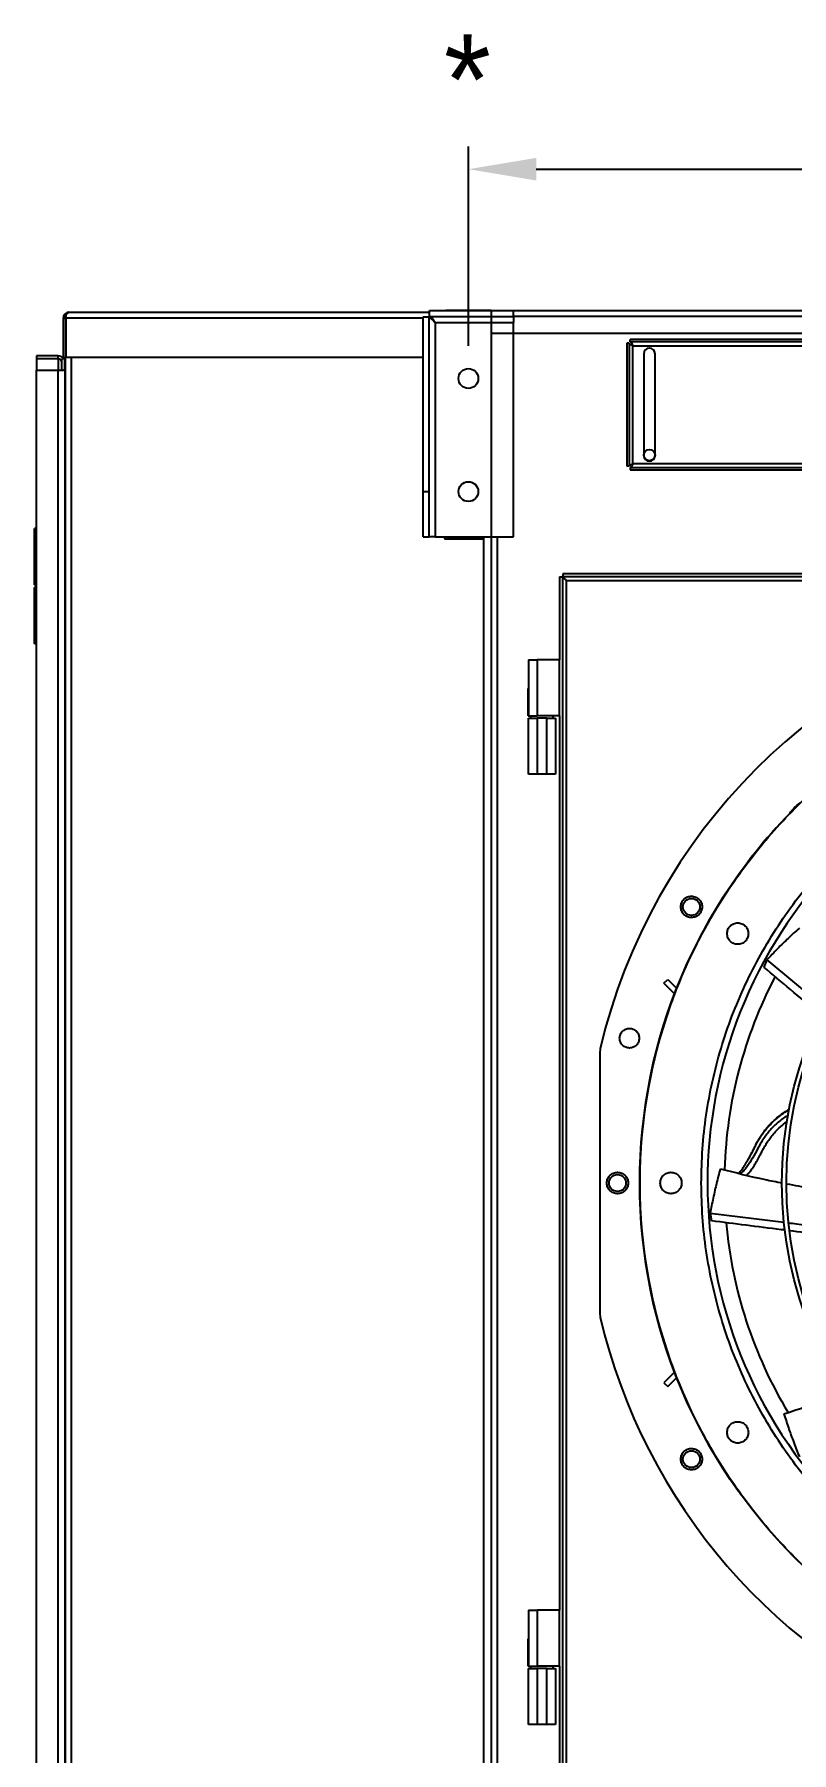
# Model space of a CAD drawing. Header units: inches. Extents: x 1229 to 1453, y -1023 to -720.
# Drawn here: x 1229.08 to 1245.82, y -757.85 to -719.88 of the extents above; entities that cross this region are included whole.
import ezdxf

# ---------------------------------------------------------------- set-up
doc = ezdxf.new("R2010")
doc.units = ezdxf.units.IN
doc.header["$MEASUREMENT"] = 0
doc.header["$PDSIZE"] = -1
doc.dimstyles.new('RAE Solutions', dxfattribs={"dimtxt": 2, "dimasz": 1.5, "dimexe": 0.5, "dimexo": 0.5, "dimgap": 0.5, "dimtad": 0, "dimtih": 1, "dimtoh": 1, "dimdec": 3, "dimrnd": 0.125, "dimzin": 1, "dimdsep": 46, "dimlunit": 5, "dimtxsty": 'Standard', "dimcen": 0.09, "dimadec": 0, "dimazin": 0, "dimtfac": 1, "dimtdec": 3, "dimtofl": 0, "dimtmove": 0, "dimatfit": 3, "dimfxl": 1, "dimtolj": 1, "dimtzin": 1, "dimarcsym": 0})

# ---------------------------------------------------------------- blocks, each defined once
blk = doc.blocks.new('*D267')
at = {"color": 0, "lineweight": -2, "transparency": 16777216}
for p, q in [((1238.674, -726.764), (1238.674, -722.357)), ((1269.674, -726.764), (1269.674, -722.357)), ((1240.174, -722.857), (1252.341, -722.857)), ((1268.174, -722.857), (1256.007, -722.857))]:
    blk.add_line(p, q, dxfattribs=at)
at = {"color": 0, "transparency": 16777216}
for points in [[(1240.174, -722.607), (1240.174, -723.107), (1238.674, -722.857)], [(1268.174, -722.607), (1268.174, -723.107), (1269.674, -722.857)]]:
    blk.add_solid(points, dxfattribs=at)
at = {"layer": 'Defpoints', "color": 0, "transparency": 16777216}
for p in [(1269.674, -722.857), (1238.674, -727.264), (1269.674, -727.264)]:
    blk.add_point(p, dxfattribs=at)
at = {"color": 0, "transparency": 16777216, "insert": (1254.174, -722.857), "char_height": 2, "attachment_point": 5}
blk.add_mtext('\\A1;31', dxfattribs=at)

msp = doc.modelspace()

# ---------------------------------------------------------------- linework, layer by layer
at = {"color": 18, "linetype": 'Continuous', "lineweight": 25, "true_color": 0x000000}
for p, q in [((1237.8109, -726.1125), (1237.8109, -725.9825)), ((1237.8109, -725.9825), (1239.6739, -725.9825)), ((1237.8109, -726.1125), (1237.8109, -725.9825)), ((1237.8109, -725.9825), (1239.6739, -725.9825)), ((1237.8109, -726.1125), (1237.8109, -725.9825)), ((1237.8109, -725.9825), (1239.6739, -725.9825)), ((1239.6739, -726.1125), (1239.6739, -725.9825)), ((1239.6739, -726.1125), (1239.6739, -725.9825)), ((1239.6739, -726.1125), (1239.6739, -725.9825)), ((1239.6739, -725.9825), (1268.6739, -725.9825)), ((1229.7171, -726.1526), (1229.7671, -726.1526)), ((1229.7171, -726.1526), (1229.7171, -727.0196)), ((1229.7171, -726.1526), (1229.7671, -726.1526)), ((1229.7171, -726.1526), (1229.7171, -727.0196)), ((1229.7171, -726.1526), (1229.7671, -726.1526)), ((1229.7171, -726.1526), (1229.7171, -727.0196)), ((1229.7671, -726.1526), (1229.7671, -727.0196)), ((1229.7671, -726.1526), (1229.7742, -726.1526)), ((1229.7671, -726.1526), (1229.7671, -727.0196)), ((1229.7671, -726.1526), (1229.7742, -726.1526)), ((1229.7671, -726.1526), (1229.7671, -727.0196)), ((1229.7671, -726.1526), (1229.7742, -726.1526)), ((1229.7742, -726.1526), (1229.7742, -727.0196)), ((1237.6739, -726.1526), (1229.7742, -726.1526)), ((1229.7742, -726.1526), (1229.7742, -727.0196)), ((1237.6739, -726.1526), (1229.7742, -726.1526)), ((1229.7742, -726.1526), (1229.7742, -727.0196)), ((1237.6739, -726.1526), (1229.7742, -726.1526)), ((1229.8501, -726.0196), (1237.8109, -726.0196)), ((1229.8501, -726.0196), (1237.8109, -726.0196)), ((1229.8501, -726.0196), (1237.8109, -726.0196)), ((1237.6739, -726.1196), (1237.8039, -726.1196)), ((1237.6739, -729.9825), (1237.6739, -726.1196)), ((1237.6739, -726.1196), (1237.8039, -726.1196)), ((1237.6739, -729.9825), (1237.6739, -726.1196)), ((1237.6739, -726.1196), (1237.8039, -726.1196)), ((1237.6739, -729.9825), (1237.6739, -726.1196)), ((1237.8039, -729.9825), (1237.8039, -726.1196)), ((1237.8039, -729.9825), (1237.8039, -726.1196)), ((1237.8039, -729.9825), (1237.8039, -726.1196)), ((1237.8109, -726.1125), (1239.6739, -726.1125)), ((1237.8109, -726.1125), (1239.6739, -726.1125)), ((1237.8109, -726.1125), (1239.6739, -726.1125)), ((1237.875, -726.1526), (1237.8415, -726.1526)), ((1237.875, -726.1526), (1237.8415, -726.1526)), ((1237.875, -726.1526), (1237.8415, -726.1526)), ((1237.9379, -726.2465), (1237.9379, -730.9825)), ((1237.9379, -726.2465), (1239.6739, -726.2465)), ((1237.9379, -726.2465), (1237.9379, -730.9825)), ((1237.9379, -726.2465), (1239.6739, -726.2465)), ((1237.9379, -726.2465), (1237.9379, -730.9825)), ((1237.9379, -726.2465), (1239.6739, -726.2465)), ((1239.6739, -726.1125), (1239.6739, -726.2465)), ((1239.6739, -726.1125), (1239.6739, -726.2465)), ((1239.6739, -726.1125), (1239.6739, -726.2465)), ((1268.6739, -726.1155), (1239.6739, -726.1155)), ((1239.6739, -730.9825), (1239.6739, -726.2465)), ((1239.6739, -730.9825), (1239.6739, -726.2465)), ((1239.6739, -730.9825), (1239.6739, -726.2465)), ((1242.1739, -726.7017), (1242.1739, -729.421)), ((1242.2239, -726.7017), (1242.1739, -726.7017)), ((1242.2239, -726.7017), (1242.2239, -729.421)), ((1242.2517, -726.6739), (1242.2517, -726.6239)), ((1266.096, -726.6239), (1242.2517, -726.6239)), ((1266.096, -726.6739), (1242.2517, -726.6739)), ((1242.3069, -726.7569), (1266.0409, -726.7569)), ((1242.3069, -729.3659), (1242.3069, -726.7569)), ((1229.1261, -726.9826), (1229.1261, -727.0456)), ((1229.6051, -726.9826), (1229.1261, -726.9826)), ((1229.1261, -726.9826), (1229.1261, -727.0456)), ((1229.6051, -726.9826), (1229.1261, -726.9826)), ((1229.1261, -726.9826), (1229.1261, -727.0456)), ((1229.6051, -726.9826), (1229.1261, -726.9826)), ((1229.6051, -727.0456), (1229.1261, -727.0456)), ((1229.1261, -727.0456), (1229.1261, -727.2956)), ((1229.6051, -727.0456), (1229.1261, -727.0456)), ((1229.1261, -727.0456), (1229.1261, -727.2956)), ((1229.6051, -727.0456), (1229.1261, -727.0456)), ((1229.1261, -727.0456), (1229.1261, -727.2956)), ((1229.6051, -727.0456), (1229.6051, -726.9826)), ((1229.6051, -727.0456), (1229.6051, -726.9826)), ((1229.6051, -727.0456), (1229.6051, -726.9826)), ((1229.6051, -727.0456), (1229.6051, -727.2956)), ((1229.6051, -727.0456), (1229.6051, -727.2956)), ((1229.6051, -727.0456), (1229.6051, -727.2956)), ((1229.6881, -727.2956), (1229.6881, -727.0456)), ((1229.7252, -727.0456), (1229.6881, -727.0456)), ((1229.6881, -727.2956), (1229.6881, -727.0456)), ((1229.7252, -727.0456), (1229.6881, -727.0456)), ((1229.6881, -727.2956), (1229.6881, -727.0456)), ((1229.7252, -727.0456), (1229.6881, -727.0456)), ((1229.7171, -727.0196), (1229.7671, -727.0196)), ((1229.7171, -727.0196), (1229.7671, -727.0196)), ((1229.7171, -727.0196), (1229.7671, -727.0196)), ((1229.7511, -727.0456), (1229.7252, -727.0456)), ((1229.7511, -727.0456), (1229.7252, -727.0456)), ((1229.7511, -727.0456), (1229.7252, -727.0456)), ((1229.7511, -727.2956), (1229.7511, -727.0456)), ((1229.7511, -727.2956), (1229.7511, -727.0456)), ((1229.7511, -727.2956), (1229.7511, -727.0456)), ((1229.7671, -764.4265), (1229.7671, -727.0196)), ((1229.7671, -764.4265), (1229.7671, -727.0196)), ((1229.7671, -764.4265), (1229.7671, -727.0196)), ((1237.6739, -727.0196), (1229.7742, -727.0196)), ((1237.6739, -727.0196), (1229.7742, -727.0196)), ((1237.6739, -727.0196), (1229.7742, -727.0196)), ((1229.9001, -764.4265), (1229.9001, -727.0196)), ((1229.9001, -764.4265), (1229.9001, -727.0196)), ((1229.9001, -764.4265), (1229.9001, -727.0196)), ((1242.5489, -726.9364), (1242.5489, -729.1864)), ((1242.7989, -729.1864), (1242.7989, -726.9364)), ((1229.1261, -763.5456), (1229.1261, -727.2956)), ((1229.1261, -727.2956), (1229.6051, -727.2956)), ((1229.1261, -763.5456), (1229.1261, -727.2956)), ((1229.1261, -727.2956), (1229.6051, -727.2956)), ((1229.1261, -763.5456), (1229.1261, -727.2956)), ((1229.1261, -727.2956), (1229.6051, -727.2956)), ((1229.6051, -763.5456), (1229.6051, -727.2956)), ((1229.6051, -727.2956), (1229.7252, -727.2956)), ((1229.6051, -763.5456), (1229.6051, -727.2956)), ((1229.6051, -727.2956), (1229.7252, -727.2956)), ((1229.6051, -763.5456), (1229.6051, -727.2956)), ((1229.6051, -727.2956), (1229.7252, -727.2956)), ((1229.7511, -727.2956), (1229.7252, -727.2956)), ((1229.7511, -727.2956), (1229.7252, -727.2956)), ((1229.7511, -727.2956), (1229.7252, -727.2956)), ((1229.7511, -727.2956), (1229.7511, -763.5456)), ((1229.7511, -727.2956), (1229.7511, -763.5456)), ((1229.7511, -727.2956), (1229.7511, -763.5456)), ((1242.2239, -729.421), (1242.1739, -729.421)), ((1266.0409, -729.3659), (1242.3069, -729.3659)), ((1242.2517, -729.4489), (1242.2517, -729.4989)), ((1242.2517, -729.4489), (1266.096, -729.4489)), ((1242.2517, -729.4989), (1266.096, -729.4989)), ((1237.6739, -729.9825), (1237.8039, -729.9825)), ((1237.6739, -730.9825), (1237.6739, -729.9825)), ((1237.6739, -729.9825), (1237.8039, -729.9825)), ((1237.6739, -730.9825), (1237.6739, -729.9825)), ((1237.6739, -729.9825), (1237.8039, -729.9825)), ((1237.6739, -730.9825), (1237.6739, -729.9825)), ((1237.8039, -730.9825), (1237.8039, -729.9825)), ((1237.8039, -730.9825), (1237.8039, -729.9825)), ((1237.8039, -730.9825), (1237.8039, -729.9825)), ((1229.0791, -732.0406), (1229.0791, -730.8006)), ((1229.1261, -730.8006), (1229.0791, -730.8006)), ((1229.0791, -732.0406), (1229.0791, -730.8006)), ((1229.1261, -730.8006), (1229.0791, -730.8006)), ((1229.0791, -732.0406), (1229.0791, -730.8006)), ((1229.1261, -730.8006), (1229.0791, -730.8006)), ((1237.6739, -730.9825), (1237.8039, -730.9825)), ((1237.6739, -730.9825), (1237.8039, -730.9825)), ((1237.6739, -730.9825), (1237.8039, -730.9825)), ((1237.9379, -730.9825), (1237.8039, -730.9825)), ((1237.9379, -730.9825), (1237.8039, -730.9825)), ((1237.9379, -730.9825), (1237.8039, -730.9825)), ((1237.9379, -730.9825), (1239.6739, -730.9825)), ((1237.9379, -730.9825), (1239.6739, -730.9825)), ((1237.9379, -730.9825), (1239.6739, -730.9825)), ((1238.1421, -730.9825), (1238.1421, -731.0276)), ((1238.1421, -730.9825), (1238.1421, -731.0276)), ((1238.1421, -730.9825), (1238.1421, -731.0276)), ((1238.1421, -731.0276), (1239.0171, -731.0276)), ((1238.1421, -731.0276), (1239.0171, -731.0276)), ((1238.1421, -731.0276), (1239.0171, -731.0276)), ((1238.1739, -731.0276), (1238.1739, -730.9825)), ((1238.1739, -731.0276), (1238.1739, -730.9825)), ((1238.1739, -731.0276), (1238.1739, -730.9825)), ((1239.0171, -731.0276), (1239.0171, -730.9825)), ((1239.0171, -731.0276), (1239.0171, -730.9825)), ((1239.0171, -731.0276), (1239.0171, -730.9825)), ((1239.0171, -764.4265), (1239.0171, -731.0276)), ((1239.0171, -764.4265), (1239.0171, -731.0276)), ((1239.0171, -764.4265), (1239.0171, -731.0276)), ((1239.1739, -730.9825), (1239.1739, -764.4265)), ((1239.1739, -730.9825), (1239.1739, -764.4265)), ((1239.1739, -730.9825), (1239.1739, -764.4265)), ((1239.3069, -730.9825), (1239.3069, -764.4265)), ((1239.3069, -730.9825), (1239.3069, -764.4265)), ((1239.3069, -730.9825), (1239.3069, -764.4265)), ((1229.1261, -732.0406), (1229.0791, -732.0406)), ((1229.1261, -732.0406), (1229.0791, -732.0406)), ((1229.1261, -732.0406), (1229.0791, -732.0406)), ((1229.0949, -732.0406), (1229.0949, -732.1031)), ((1229.0949, -732.0406), (1229.0949, -732.1031)), ((1229.0949, -732.0406), (1229.0949, -732.1031)), ((1240.6906, -731.8687), (1240.6906, -733.6997)), ((1240.6906, -731.8687), (1240.7536, -731.8687)), ((1240.7536, -731.8687), (1240.7536, -759.2706)), ((1240.7607, -731.7987), (1240.7607, -731.8617)), ((1267.7665, -731.7987), (1240.7607, -731.7987)), ((1267.7665, -731.8617), (1240.7607, -731.8617)), ((1240.8366, -731.9447), (1240.8366, -759.1947)), ((1240.8366, -731.9447), (1267.6906, -731.9447)), ((1229.0796, -733.3431), (1229.0796, -732.1031)), ((1229.1261, -732.1031), (1229.0796, -732.1031)), ((1229.0796, -733.3431), (1229.0796, -732.1031)), ((1229.1261, -732.1031), (1229.0796, -732.1031)), ((1229.0796, -733.3431), (1229.0796, -732.1031)), ((1229.1261, -732.1031), (1229.0796, -732.1031)), ((1229.7511, -732.1031), (1229.7671, -732.1031)), ((1229.7511, -732.1031), (1229.7671, -732.1031)), ((1229.7511, -732.1031), (1229.7671, -732.1031)), ((1229.1261, -733.3431), (1229.0796, -733.3431)), ((1229.1261, -733.3431), (1229.0796, -733.3431)), ((1229.1261, -733.3431), (1229.0796, -733.3431)), ((1229.7511, -733.3431), (1229.7671, -733.3431)), ((1229.7511, -733.3431), (1229.7671, -733.3431)), ((1229.7511, -733.3431), (1229.7671, -733.3431)), ((1240.0031, -733.6997), (1240.0031, -734.3343)), ((1240.0031, -733.6997), (1240.1906, -733.6997)), ((1240.1906, -733.6997), (1240.1906, -734.9397)), ((1240.6906, -733.6997), (1240.1906, -733.6997)), ((1240.6906, -734.9397), (1240.6906, -733.6997)), ((1239.9931, -734.9397), (1239.9931, -734.3343)), ((1239.9931, -734.3343), (1240.0031, -734.3343)), ((1240.0031, -734.3343), (1240.0031, -734.9397)), ((1239.9931, -734.9397), (1240.0031, -734.9397)), ((1240.0026, -736.2297), (1240.0026, -734.9897)), ((1240.0026, -734.9897), (1240.1901, -734.9897)), ((1240.0031, -734.9397), (1240.1906, -734.9397)), ((1240.0496, -734.9397), (1240.0496, -734.9897)), ((1240.1901, -734.9897), (1240.1901, -736.2297)), ((1240.4091, -734.9897), (1240.1901, -734.9897)), ((1240.6906, -734.9397), (1240.1906, -734.9397)), ((1240.4091, -736.2297), (1240.4091, -734.9897)), ((1240.4091, -734.9897), (1240.5966, -734.9897)), ((1240.5496, -734.9897), (1240.5496, -734.9397)), ((1240.5966, -734.9897), (1240.5966, -736.2297)), ((1240.6906, -734.9397), (1240.6906, -754.6997)), ((1240.1901, -736.2297), (1240.0026, -736.2297)), ((1240.4091, -736.2297), (1240.1901, -736.2297)), ((1240.5966, -736.2297), (1240.4091, -736.2297)), ((1245.2702, -740.3306), (1245.2025, -740.4889)), ((1245.2702, -740.3306), (1246.534, -741.3824)), ((1242.9957, -740.8475), (1243.0809, -740.7656)), ((1243.0809, -740.7656), (1243.2783, -740.963)), ((1243.2316, -741.0833), (1242.9957, -740.8475)), ((1241.5859, -742.2929), (1241.5754, -742.3832)), ((1241.5754, -742.3832), (1241.5753, -745.2608)), ((1244.9176, -744.6198), (1244.8468, -744.7502)), ((1241.5753, -745.2608), (1241.5754, -748.1384)), ((1244.0181, -745.9269), (1244.0468, -746.0967)), ((1244.0181, -745.9269), (1245.6481, -746.1282)), ((1241.5754, -748.1384), (1241.5859, -748.2287)), ((1243.2316, -749.4383), (1242.9957, -749.6741)), ((1242.9957, -749.6741), (1243.0809, -749.756)), ((1243.0809, -749.756), (1243.2783, -749.5586)), ((1240.0031, -754.6997), (1240.0031, -755.3343)), ((1240.0031, -754.6997), (1240.1906, -754.6997)), ((1240.6906, -754.6997), (1240.1906, -754.6997)), ((1240.1906, -754.6997), (1240.1906, -755.9397)), ((1240.6906, -755.9397), (1240.6906, -754.6997)), ((1239.9931, -755.9397), (1239.9931, -755.3343)), ((1239.9931, -755.3343), (1240.0031, -755.3343)), ((1240.0031, -755.3343), (1240.0031, -755.9397)), ((1239.9931, -755.9397), (1240.0031, -755.9397)), ((1240.0026, -757.2297), (1240.0026, -755.9897)), ((1240.0026, -755.9897), (1240.1901, -755.9897)), ((1240.0031, -755.9397), (1240.1906, -755.9397)), ((1240.0496, -755.9397), (1240.0496, -755.9897)), ((1240.1901, -755.9897), (1240.1901, -757.2297)), ((1240.4091, -755.9897), (1240.1901, -755.9897)), ((1240.6906, -755.9397), (1240.1906, -755.9397)), ((1240.4091, -757.2297), (1240.4091, -755.9897)), ((1240.4091, -755.9897), (1240.5966, -755.9897)), ((1240.5496, -755.9897), (1240.5496, -755.9397)), ((1240.5966, -755.9897), (1240.5966, -757.2297)), ((1240.6906, -755.9397), (1240.6906, -759.2706)), ((1240.1901, -757.2297), (1240.0026, -757.2297)), ((1240.4091, -757.2297), (1240.1901, -757.2297)), ((1240.5966, -757.2297), (1240.4091, -757.2297))]:
    msp.add_line(p, q, dxfattribs=at)
at = {"color": 18, "true_color": 0x000000}
for p, q in [((1239.1739, -725.9825), (1238.1739, -725.9825)), ((1239.1739, -725.9825), (1239.1739, -764.539)), ((1239.1739, -725.9825), (1239.1739, -726.4825)), ((1239.1739, -726.4825), (1269.1739, -726.4825))]:
    msp.add_line(p, q, dxfattribs=at)
at = {"color": 18, "linetype": 'Continuous', "lineweight": 25, "true_color": 0x000000}
for centre, radius in [((1238.6739, -727.4825), 0.2188), ((1238.6739, -727.4825), 0.2188), ((1238.6739, -727.4825), 0.2188), ((1242.6739, -729.1737), 0.125), ((1238.6739, -729.9825), 0.2188), ((1238.6739, -729.9825), 0.2188), ((1238.6739, -729.9825), 0.2188), ((1254.1739, -745.2608), 11.7126), ((1254.1739, -745.2608), 8.5704), ((1254.1739, -745.2608), 8.472), ((1243.6043, -739.1584), 0.1875), ((1241.9691, -745.2608), 0.1875), ((1243.6043, -751.3632), 0.1875)]:
    msp.add_circle(centre, radius, dxfattribs=at)
for centre, radius, start, end in [((1229.6051, -727.1286), 0.146, 34.64522, 90), ((1229.6051, -727.1286), 0.146, 34.64522, 90), ((1229.6051, -727.1286), 0.146, 34.64522, 90), ((1229.6051, -727.1286), 0.083, 0, 90), ((1229.6051, -727.1286), 0.083, 0, 90), ((1229.6051, -727.1286), 0.083, 0, 90), ((1242.6739, -726.9364), 0.125, 0, 180), ((1242.6739, -729.1864), 0.125, 180, 0), ((1254.1739, -745.2608), 12.9331, 103.26667, 166.73333), ((1254.1739, -745.2608), 11.7147, 135.79736, 158.46866), ((1254.1739, -745.2608), 10.2157, 134.36248, 223.03765), ((1254.1739, -745.2608), 9.8425, 152.39406, 178.29762), ((1254.1739, -745.2608), 11.7147, 159.09994, 200.90006), ((1254.1739, -745.2608), 9.8425, 185.11809, 211.02291), ((1254.1739, -745.2608), 12.9331, 193.26667, 248.51312), ((1254.1739, -745.2608), 11.7147, 201.53134, 215.54744)]:
    msp.add_arc(centre, radius, start, end, dxfattribs=at)
for points, knots in [([(1229.8501, -726.0196), (1229.8355, -726.021), (1229.8037, -726.0241), (1229.7631, -726.0483), (1229.7331, -726.0849), (1229.719, -726.1205), (1229.7176, -726.1438), (1229.7171, -726.1526)], [0, 0, 0, 0, 0.2277354, 0.4961981, 0.6891981, 0.8824378, 1, 1, 1, 1]), ([(1229.8501, -726.0196), (1229.8355, -726.021), (1229.8037, -726.0241), (1229.7631, -726.0483), (1229.7331, -726.0849), (1229.719, -726.1205), (1229.7176, -726.1438), (1229.7171, -726.1526)], [0, 0, 0, 0, 0.2277354, 0.4961981, 0.6891981, 0.8824378, 1, 1, 1, 1]), ([(1229.8501, -726.0196), (1229.8355, -726.021), (1229.8037, -726.0241), (1229.7631, -726.0483), (1229.7331, -726.0849), (1229.719, -726.1205), (1229.7176, -726.1438), (1229.7171, -726.1526)], [0, 0, 0, 0, 0.2277354, 0.4961981, 0.6891981, 0.8824378, 1, 1, 1, 1]), ([(1229.7778, -726.112), (1229.7777, -726.1122), (1229.7727, -726.1187), (1229.7684, -726.1334), (1229.7674, -726.1475), (1229.7671, -726.1526)], [0, 0, 0, 0, 0.01734506, 0.63845093, 1, 1, 1, 1]), ([(1229.7778, -726.112), (1229.7777, -726.1122), (1229.7727, -726.1187), (1229.7684, -726.1334), (1229.7674, -726.1475), (1229.7671, -726.1526)], [0, 0, 0, 0, 0.01734506, 0.63845093, 1, 1, 1, 1]), ([(1229.7778, -726.112), (1229.7777, -726.1122), (1229.7727, -726.1187), (1229.7684, -726.1334), (1229.7674, -726.1475), (1229.7671, -726.1526)], [0, 0, 0, 0, 0.01734506, 0.63845093, 1, 1, 1, 1]), ([(1229.7742, -726.1526), (1229.7747, -726.1421), (1229.7756, -726.1215), (1229.7805, -726.0932), (1229.7878, -726.0691), (1229.7999, -726.0465), (1229.821, -726.025), (1229.8394, -726.0216), (1229.8501, -726.0196)], [0, 0, 0, 0, 0.1398597, 0.2740293, 0.4037366, 0.5303409, 0.7251826, 1, 1, 1, 1]), ([(1229.7742, -726.1526), (1229.7747, -726.1421), (1229.7756, -726.1215), (1229.7805, -726.0932), (1229.7878, -726.0691), (1229.7999, -726.0465), (1229.821, -726.025), (1229.8394, -726.0216), (1229.8501, -726.0196)], [0, 0, 0, 0, 0.1398597, 0.2740293, 0.4037366, 0.5303409, 0.7251826, 1, 1, 1, 1]), ([(1229.7742, -726.1526), (1229.7747, -726.1421), (1229.7756, -726.1215), (1229.7805, -726.0932), (1229.7878, -726.0691), (1229.7999, -726.0465), (1229.821, -726.025), (1229.8394, -726.0216), (1229.8501, -726.0196)], [0, 0, 0, 0, 0.1398597, 0.2740293, 0.4037366, 0.5303409, 0.7251826, 1, 1, 1, 1]), ([(1237.8039, -726.1196), (1237.8049, -726.1207), (1237.8071, -726.1228), (1237.8231, -726.1359), (1237.8494, -726.1593), (1237.8881, -726.1979), (1237.9206, -726.2296), (1237.9379, -726.2465)], [0, 0, 0, 0, 0.1511523, 0.3020004, 0.4605084, 0.711982, 1, 1, 1, 1]), ([(1237.8039, -726.1196), (1237.8049, -726.1207), (1237.8071, -726.1228), (1237.8231, -726.1359), (1237.8494, -726.1593), (1237.8881, -726.1979), (1237.9206, -726.2296), (1237.9379, -726.2465)], [0, 0, 0, 0, 0.1511523, 0.3020004, 0.4605084, 0.711982, 1, 1, 1, 1]), ([(1237.8039, -726.1196), (1237.8049, -726.1207), (1237.8071, -726.1228), (1237.8231, -726.1359), (1237.8494, -726.1593), (1237.8881, -726.1979), (1237.9206, -726.2296), (1237.9379, -726.2465)], [0, 0, 0, 0, 0.1511523, 0.3020004, 0.4605084, 0.711982, 1, 1, 1, 1]), ([(1237.9379, -726.2465), (1237.9273, -726.229), (1237.9061, -726.1939), (1237.8744, -726.1496), (1237.8427, -726.1186), (1237.8215, -726.1146), (1237.8109, -726.1125)], [0, 0, 0, 0, 0.2499997, 0.4999982, 0.7500043, 1, 1, 1, 1]), ([(1237.9379, -726.2465), (1237.9273, -726.229), (1237.9061, -726.1939), (1237.8744, -726.1496), (1237.8427, -726.1186), (1237.8215, -726.1146), (1237.8109, -726.1125)], [0, 0, 0, 0, 0.2499997, 0.4999982, 0.7500043, 1, 1, 1, 1]), ([(1237.9379, -726.2465), (1237.9273, -726.229), (1237.9061, -726.1939), (1237.8744, -726.1496), (1237.8427, -726.1186), (1237.8215, -726.1146), (1237.8109, -726.1125)], [0, 0, 0, 0, 0.2499997, 0.4999982, 0.7500043, 1, 1, 1, 1]), ([(1242.3069, -726.7569), (1242.2967, -726.7526), (1242.2764, -726.744), (1242.25, -726.7311), (1242.2313, -726.7183), (1242.2244, -726.7084), (1242.2239, -726.7029), (1242.2239, -726.7017)], [0, 0, 0, 0, 0.23320412, 0.4664972, 0.69976316, 0.93304216, 1, 1, 1, 1]), ([(1242.2517, -726.6739), (1242.256, -726.6749), (1242.2646, -726.6771), (1242.2774, -726.6939), (1242.2903, -726.7183), (1242.3001, -726.741), (1242.3056, -726.754), (1242.3069, -726.7569)], [0, 0, 0, 0, 0.2332227, 0.4664888, 0.6997676, 0.9330417, 1, 1, 1, 1]), ([(1242.2239, -729.421), (1242.2249, -729.4167), (1242.2271, -729.4082), (1242.2439, -729.3953), (1242.2683, -729.3824), (1242.291, -729.3726), (1242.304, -729.3671), (1242.3069, -729.3659)], [0, 0, 0, 0, 0.2332183, 0.4664938, 0.6997772, 0.933042, 1, 1, 1, 1]), ([(1242.3069, -729.3659), (1242.3026, -729.376), (1242.294, -729.3963), (1242.2811, -729.4227), (1242.2682, -729.4414), (1242.2584, -729.4483), (1242.2529, -729.4488), (1242.2517, -729.4489)], [0, 0, 0, 0, 0.2332232, 0.4664909, 0.6997687, 0.9330419, 1, 1, 1, 1]), ([(1240.7536, -731.8687), (1240.7543, -731.8694), (1240.7557, -731.8706), (1240.7662, -731.8781), (1240.7833, -731.8925), (1240.8069, -731.9159), (1240.8265, -731.9349), (1240.8366, -731.9447)], [0, 0, 0, 0, 0.1567995, 0.3135461, 0.473121, 0.7271244, 1, 1, 1, 1]), ([(1240.8366, -731.9447), (1240.825, -731.9325), (1240.806, -731.9126), (1240.7845, -731.8915), (1240.774, -731.8786), (1240.768, -731.8699), (1240.7633, -731.8631), (1240.7616, -731.8622), (1240.7607, -731.8617)], [0, 0, 0, 0, 0.3258909, 0.5325934, 0.6334628, 0.7438532, 0.8655836, 1, 1, 1, 1]), ([(1242.4643, -745.2608), (1242.4692, -745.0053), (1242.4788, -744.4944), (1242.5568, -743.7313), (1242.681, -742.9748), (1242.8553, -742.228), (1243.0778, -741.4942), (1243.3479, -740.7766), (1243.6644, -740.0781), (1244.0259, -739.4019), (1244.4308, -738.7507), (1244.8774, -738.1274), (1245.3639, -737.5347), (1245.8881, -736.975), (1246.4477, -736.4508), (1247.0405, -735.9644), (1247.6637, -735.5177), (1248.3149, -735.1128), (1248.9912, -734.7513), (1249.6896, -734.4349), (1250.4073, -734.1648), (1251.141, -733.9422), (1251.8878, -733.7681), (1252.6444, -733.6432), (1253.4075, -733.568), (1254.1739, -733.5429), (1254.9402, -733.568), (1255.7033, -733.6432), (1256.4599, -733.7681), (1257.2067, -733.9422), (1257.9404, -734.1648), (1258.6581, -734.4349), (1259.3565, -734.7513), (1260.0328, -735.1128), (1260.684, -735.5177), (1261.3073, -735.9644), (1261.9, -736.4508), (1262.4597, -736.975), (1262.9838, -737.5347), (1263.4703, -738.1274), (1263.9169, -738.7507), (1264.3218, -739.4019), (1264.6833, -740.0781), (1264.9998, -740.7766), (1265.2699, -741.4942), (1265.4924, -742.228), (1265.6667, -742.9748), (1265.7909, -743.7313), (1265.8689, -744.4944), (1265.8786, -745.0053), (1265.8834, -745.2608)], [0, 0, 0, 0, 0.0208333, 0.0416667, 0.0625, 0.0833333, 0.1041667, 0.125, 0.1458333, 0.1666667, 0.1875, 0.2083334, 0.2291667, 0.25, 0.2708334, 0.2916666, 0.3125, 0.3333333, 0.3541667, 0.375, 0.3958333, 0.4166666, 0.4375001, 0.4583333, 0.4791667, 0.5, 0.5208333, 0.5416667, 0.5625, 0.5833334, 0.6041667, 0.625, 0.6458334, 0.6666667, 0.6875, 0.7083334, 0.7291667, 0.75, 0.7708333, 0.7916667, 0.8125, 0.8333333, 0.8541667, 0.875, 0.8958333, 0.9166667, 0.9375, 0.9583333, 0.9791667, 1, 1, 1, 1]), ([(1245.7758, -737.0933), (1245.8084, -737.049), (1245.8735, -736.9604), (1245.9621, -736.8953), (1246.0064, -736.8628)], [0, 0, 0, 0, 0.5000028, 1, 1, 1, 1]), ([(1243.8217, -745.2608), (1243.8269, -745.0096), (1243.8375, -744.5073), (1243.9228, -743.7577), (1244.0584, -743.0162), (1244.2486, -742.2865), (1244.4911, -741.5725), (1244.7851, -740.8782), (1245.1285, -740.2068), (1245.5206, -739.563), (1245.9556, -738.9467), (1246.2819, -738.5646), (1246.4451, -738.3736)], [0, 0, 0, 0, 0.1, 0.2, 0.3, 0.4000001, 0.5, 0.6000001, 0.7000001, 0.8000001, 0.9000001, 1, 1, 1, 1]), ([(1243.368, -739.1584), (1243.3716, -739.1273), (1243.3788, -739.0651), (1243.4341, -738.9862), (1243.5129, -738.9338), (1243.6065, -738.916), (1243.6994, -738.9355), (1243.7766, -738.9886), (1243.8301, -739.0668), (1243.837, -739.1278), (1243.8405, -739.1584)], [0, 0, 0, 0, 0.1257098, 0.2514188, 0.3771325, 0.5028587, 0.6285781, 0.7530788, 0.876311, 1, 1, 1, 1]), ([(1243.8405, -739.1584), (1243.837, -739.1892), (1243.8299, -739.2508), (1243.7758, -739.3291), (1243.6984, -739.3817), (1243.6062, -739.4008), (1243.5131, -739.3831), (1243.4342, -739.3309), (1243.3788, -739.2519), (1243.3716, -739.1896), (1243.368, -739.1584)], [0, 0, 0, 0, 0.124339, 0.2489156, 0.3730879, 0.4971357, 0.6223053, 0.748215, 0.8741145, 1, 1, 1, 1]), ([(1244.3909, -739.749), (1244.3944, -739.7181), (1244.4016, -739.6562), (1244.4562, -739.5776), (1244.5343, -739.5251), (1244.6271, -739.5066), (1244.72, -739.5251), (1244.7981, -739.5776), (1244.8527, -739.6562), (1244.8598, -739.7181), (1244.8633, -739.749)], [0, 0, 0, 0, 0.1250012, 0.2499993, 0.3750005, 0.5, 0.6249995, 0.7500007, 0.8749988, 1, 1, 1, 1]), ([(1245.9906, -739.626), (1245.9471, -739.665), (1245.8631, -739.7402), (1245.7439, -739.8516), (1245.6252, -739.9658), (1245.5061, -740.0841), (1245.3852, -740.2079), (1245.308, -740.2902), (1245.2702, -740.3306)], [0, 0, 0, 0, 0.17371238, 0.33541745, 0.48507614, 0.66326629, 0.83491619, 1, 1, 1, 1]), ([(1244.8633, -739.749), (1244.8598, -739.7799), (1244.8527, -739.8417), (1244.7981, -739.9204), (1244.72, -739.9729), (1244.6271, -739.9914), (1244.5343, -739.9729), (1244.4562, -739.9204), (1244.4016, -739.8417), (1244.3944, -739.7799), (1244.3909, -739.749)], [0, 0, 0, 0, 0.1250012, 0.2499993, 0.3750005, 0.5, 0.6249995, 0.7500007, 0.8749988, 1, 1, 1, 1]), ([(1246.457, -741.5406), (1246.435, -741.5222), (1246.0148, -741.172), (1245.5977, -740.8212), (1245.2025, -740.4889)], [0, 0, 0, 0, 0.0524476, 1, 1, 1, 1]), ([(1242.0163, -742.0612), (1242.0196, -742.0327), (1242.0262, -741.9758), (1242.0768, -741.9034), (1242.149, -741.8554), (1242.2346, -741.839), (1242.3196, -741.8567), (1242.3904, -741.9051), (1242.4398, -741.9767), (1242.4462, -742.033), (1242.4494, -742.0612)], [0, 0, 0, 0, 0.1256216, 0.2512458, 0.3768842, 0.5025376, 0.6279107, 0.7518741, 0.8754934, 1, 1, 1, 1]), ([(1242.4494, -742.0612), (1242.4462, -742.0895), (1242.4397, -742.146), (1242.39, -742.2178), (1242.3191, -742.2659), (1242.2344, -742.2834), (1242.149, -742.2671), (1242.0768, -742.219), (1242.0262, -742.1467), (1242.0196, -742.0897), (1242.0163, -742.0612)], [0, 0, 0, 0, 0.124776, 0.249268, 0.3731863, 0.4974523, 0.6229635, 0.7486567, 0.8743359, 1, 1, 1, 1]), ([(1245.7431, -743.7583), (1245.7103, -743.7787), (1245.6063, -743.8431), (1245.4509, -743.9757), (1245.2832, -744.1543), (1245.1503, -744.3517), (1245.0404, -744.5555), (1244.931, -744.758), (1244.8236, -744.9175), (1244.7389, -745.0141), (1244.7005, -745.0445), (1244.6901, -745.0527)], [0, 0, 0, 0, 0.0662082, 0.2098209, 0.3537341, 0.4973694, 0.637762, 0.7753404, 0.9097707, 0.9756464, 1, 1, 1, 1]), ([(1244.8507, -744.7567), (1244.8564, -744.7466), (1244.8623, -744.7363), (1244.8689, -744.7243), (1244.8725, -744.7179), (1244.8855, -744.6943), (1244.9209, -744.6286), (1244.9716, -744.5297), (1245.0248, -744.4264), (1245.0686, -744.3456), (1245.1058, -744.281), (1245.1449, -744.2186), (1245.1862, -744.1586), (1245.2409, -744.0861), (1245.321, -743.9917), (1245.4251, -743.8878), (1245.5457, -743.7863), (1245.6558, -743.7045), (1245.7334, -743.6577), (1245.765, -743.6387)], [0, 0, 0, 0, 0.0238104, 0.0243033, 0.0281785, 0.0389299, 0.079609, 0.1821757, 0.2699012, 0.3225696, 0.3744327, 0.4254952, 0.4757109, 0.525051, 0.6121838, 0.7280921, 0.8213547, 0.9273821, 1, 1, 1, 1]), ([(1245.1551, -744.2048), (1245.179, -744.1674), (1245.2474, -744.0603), (1245.3961, -743.9034), (1245.5771, -743.7467), (1245.709, -743.6644), (1245.7669, -743.6283)], [0, 0, 0, 0, 0.1614373, 0.4626647, 0.7639737, 1, 1, 1, 1]), ([(1244.8265, -745.0857), (1244.8303, -745.0818), (1244.8564, -745.0559), (1244.8993, -745.0053), (1244.9556, -744.9286), (1245.0153, -744.8352), (1245.0662, -744.7451), (1245.1162, -744.6534), (1245.1565, -744.5772), (1245.1948, -744.5058), (1245.2256, -744.4503), (1245.2522, -744.4042), (1245.2804, -744.358), (1245.3201, -744.2975), (1245.3782, -744.2187), (1245.4638, -744.1191), (1245.5764, -744.0108), (1245.6642, -743.9369), (1245.7158, -743.9018), (1245.717, -743.9009)], [0, 0, 0, 0, 0.0106843, 0.0718907, 0.1293669, 0.196918, 0.2905624, 0.3363422, 0.4075044, 0.4657847, 0.5023813, 0.5379413, 0.575513, 0.6138833, 0.6864864, 0.7745169, 0.8780084, 0.9971132, 1, 1, 1, 1]), ([(1244.924, -744.6182), (1244.9413, -744.5851), (1244.9973, -744.4782), (1245.0595, -744.3431), (1245.1246, -744.2494), (1245.1421, -744.2241)], [0, 0, 0, 0, 0.2470585, 0.7965588, 1, 1, 1, 1]), ([(1244.2433, -744.9447), (1244.2277, -745.001), (1244.1977, -745.1096), (1244.1577, -745.2678), (1244.1196, -745.428), (1244.0833, -745.592), (1244.0486, -745.7614), (1244.0281, -745.8724), (1244.0181, -745.9269)], [0, 0, 0, 0, 0.1737124, 0.3354179, 0.4850766, 0.6632671, 0.8349162, 1, 1, 1, 1]), ([(1244.2433, -744.9447), (1244.5713, -745.0298), (1245.0235, -745.1472), (1245.4825, -745.2328), (1245.6086, -745.2563)], [0, 0, 0, 0, 0.7252562, 1, 1, 1, 1]), ([(1244.6525, -745.0436), (1244.6551, -745.0408), (1244.6648, -745.0302), (1244.6834, -745.0081), (1244.7089, -744.9761), (1244.7361, -744.9389), (1244.76, -744.9041), (1244.7803, -744.8733), (1244.7974, -744.8464), (1244.8147, -744.8181), (1244.8323, -744.7886), (1244.8443, -744.768), (1244.8504, -744.7572), (1244.8507, -744.7567)], [0, 0, 0, 0, 0.0348879, 0.1338615, 0.2581754, 0.3948919, 0.531034, 0.6173807, 0.7069734, 0.7998063, 0.8958556, 0.9950996, 1, 1, 1, 1]), ([(1241.7329, -745.2608), (1241.7365, -745.2297), (1241.7437, -745.1675), (1241.7989, -745.0886), (1241.8777, -745.0362), (1241.971, -745.0184), (1242.0635, -745.0376), (1242.1407, -745.0902), (1242.1947, -745.1683), (1242.2018, -745.2299), (1242.2054, -745.2608)], [0, 0, 0, 0, 0.1256859, 0.2513812, 0.3770978, 0.5028098, 0.627506, 0.7510932, 0.8750861, 1, 1, 1, 1]), ([(1242.2054, -745.2608), (1242.2018, -745.2917), (1242.1948, -745.3532), (1242.1407, -745.4314), (1242.0635, -745.484), (1241.971, -745.5032), (1241.8777, -745.4854), (1241.7989, -745.433), (1241.7437, -745.3541), (1241.7365, -745.2919), (1241.7329, -745.2608)], [0, 0, 0, 0, 0.1248129, 0.2487723, 0.3724186, 0.4972333, 0.6229421, 0.7486449, 0.8743277, 1, 1, 1, 1]), ([(1265.8834, -745.2608), (1265.8786, -745.5163), (1265.8689, -746.0272), (1265.7909, -746.7903), (1265.6667, -747.5468), (1265.4924, -748.2936), (1265.2699, -749.0274), (1264.9998, -749.745), (1264.6833, -750.4435), (1264.3218, -751.1197), (1263.9169, -751.7709), (1263.4703, -752.3942), (1262.9838, -752.9869), (1262.4597, -753.5466), (1261.9, -754.0708), (1261.3073, -754.5572), (1260.684, -755.0039), (1260.0328, -755.4088), (1259.3565, -755.7703), (1258.6581, -756.0867), (1257.9404, -756.3568), (1257.2067, -756.5794), (1256.4599, -756.7535), (1255.7033, -756.8784), (1254.9402, -756.9536), (1254.1739, -756.9787), (1253.4075, -756.9536), (1252.6444, -756.8784), (1251.8878, -756.7535), (1251.141, -756.5794), (1250.4073, -756.3568), (1249.6896, -756.0867), (1248.9912, -755.7702), (1248.3149, -755.4088), (1247.6637, -755.0039), (1247.0405, -754.5572), (1246.4477, -754.0708), (1245.8881, -753.5466), (1245.3639, -752.9869), (1244.8774, -752.3942), (1244.4308, -751.7709), (1244.0259, -751.1197), (1243.6644, -750.4435), (1243.3479, -749.745), (1243.0778, -749.0274), (1242.8553, -748.2936), (1242.681, -747.5468), (1242.5568, -746.7903), (1242.4788, -746.0272), (1242.4692, -745.5163), (1242.4643, -745.2608)], [0, 0, 0, 0, 0.0208333, 0.0416667, 0.0625, 0.0833333, 0.1041667, 0.125, 0.1458333, 0.1666667, 0.1875, 0.2083333, 0.2291667, 0.25, 0.2708333, 0.2916666, 0.3125, 0.3333333, 0.3541666, 0.375, 0.3958333, 0.4166666, 0.4375, 0.4583333, 0.4791667, 0.5, 0.5208333, 0.5416667, 0.5624999, 0.5833334, 0.6041667, 0.625, 0.6458333, 0.6666667, 0.6875, 0.7083334, 0.7291666, 0.75, 0.7708333, 0.7916666, 0.8125, 0.8333333, 0.8541667, 0.875, 0.8958333, 0.9166667, 0.9375, 0.9583333, 0.9791667, 1, 1, 1, 1]), ([(1242.914, -745.2608), (1242.9176, -745.2299), (1242.9247, -745.168), (1242.9793, -745.0894), (1243.0574, -745.0369), (1243.1502, -745.0184), (1243.2431, -745.0369), (1243.3212, -745.0894), (1243.3758, -745.168), (1243.3829, -745.2299), (1243.3865, -745.2608)], [0, 0, 0, 0, 0.1249996, 0.2499977, 0.3749988, 0.4999982, 0.6249976, 0.7499988, 0.8750004, 1, 1, 1, 1]), ([(1243.3865, -745.2608), (1243.3829, -745.2917), (1243.3758, -745.3535), (1243.3212, -745.4322), (1243.2431, -745.4847), (1243.1502, -745.5032), (1243.0574, -745.4847), (1242.9793, -745.4322), (1242.9247, -745.3535), (1242.9176, -745.2917), (1242.914, -745.2608)], [0, 0, 0, 0, 0.1249996, 0.2500012, 0.3750024, 0.5000018, 0.6250012, 0.7500023, 0.8750004, 1, 1, 1, 1]), ([(1246.4451, -752.148), (1246.2819, -751.957), (1245.9556, -751.5749), (1245.5206, -750.9586), (1245.1285, -750.3147), (1244.7851, -749.6434), (1244.4911, -748.949), (1244.2486, -748.2351), (1244.0584, -747.5054), (1243.9228, -746.7639), (1243.8375, -746.0143), (1243.8269, -745.512), (1243.8217, -745.2608)], [0, 0, 0, 0, 0.0999999, 0.1999999, 0.2999999, 0.3999999, 0.5, 0.5999999, 0.7, 0.8, 0.9, 1, 1, 1, 1]), ([(1245.7085, -745.2756), (1245.8797, -745.3097), (1246.3798, -745.4092), (1246.9906, -745.4994), (1247.4309, -745.5401), (1247.5372, -745.5499)], [0, 0, 0, 0, 0.2829131, 0.8268262, 1, 1, 1, 1]), ([(1245.6727, -746.3034), (1245.6436, -746.2998), (1245.1001, -746.2322), (1244.5589, -746.1626), (1244.0468, -746.0967)], [0, 0, 0, 0, 0.0535857, 1, 1, 1, 1]), ([(1245.7508, -746.1409), (1245.8101, -746.1483), (1246.4341, -746.2253), (1247.0601, -746.3033), (1247.6267, -746.3739)], [0, 0, 0, 0, 0.0949869, 1, 1, 1, 1]), ([(1247.6547, -746.548), (1247.48, -746.527), (1246.8508, -746.4513), (1246.2238, -746.3725), (1245.7709, -746.3156)], [0, 0, 0, 0, 0.2776372, 1, 1, 1, 1]), ([(1245.6488, -750.3637), (1245.9707, -750.258), (1246.414, -750.1125), (1246.8458, -749.9366), (1246.9639, -749.8885)], [0, 0, 0, 0, 0.7263591, 1, 1, 1, 1]), ([(1244.3909, -750.7726), (1244.3944, -750.7417), (1244.4016, -750.6799), (1244.4562, -750.6012), (1244.5343, -750.5487), (1244.6271, -750.5302), (1244.72, -750.5487), (1244.7981, -750.6012), (1244.8527, -750.6799), (1244.8598, -750.7417), (1244.8633, -750.7726)], [0, 0, 0, 0, 0.1250012, 0.2499993, 0.3750005, 0.5, 0.6249995, 0.7500007, 0.8749988, 1, 1, 1, 1]), ([(1245.6488, -750.3637), (1245.6661, -750.4194), (1245.6997, -750.5271), (1245.7515, -750.6818), (1245.806, -750.8372), (1245.8642, -750.9947), (1245.9266, -751.1561), (1245.9694, -751.2605), (1245.9904, -751.3117)], [0, 0, 0, 0, 0.1737119, 0.3354174, 0.4850764, 0.6632672, 0.8349163, 1, 1, 1, 1]), ([(1244.8633, -750.7726), (1244.8598, -750.8035), (1244.8527, -750.8654), (1244.7981, -750.944), (1244.72, -750.9965), (1244.6271, -751.015), (1244.5343, -750.9965), (1244.4562, -750.944), (1244.4016, -750.8654), (1244.3944, -750.8035), (1244.3909, -750.7726)], [0, 0, 0, 0, 0.1250012, 0.2499993, 0.3750005, 0.5, 0.6249995, 0.7500007, 0.8749988, 1, 1, 1, 1]), ([(1243.368, -751.3632), (1243.3716, -751.332), (1243.3788, -751.2697), (1243.4342, -751.1908), (1243.5131, -751.1385), (1243.6061, -751.1208), (1243.6983, -751.1399), (1243.7757, -751.1924), (1243.8299, -751.2708), (1243.837, -751.3324), (1243.8405, -751.3632)], [0, 0, 0, 0, 0.125878, 0.251774, 0.377674, 0.5027389, 0.6267421, 0.7509506, 0.8756059, 1, 1, 1, 1]), ([(1243.8405, -751.3632), (1243.837, -751.3937), (1243.8301, -751.4548), (1243.7766, -751.533), (1243.6993, -751.5862), (1243.6064, -751.6056), (1243.5128, -751.5878), (1243.434, -751.5353), (1243.3788, -751.4564), (1243.3716, -751.3942), (1243.368, -751.3632)], [0, 0, 0, 0, 0.1236686, 0.2469557, 0.3715513, 0.4972604, 0.6229559, 0.7486424, 0.8743185, 1, 1, 1, 1]), ([(1250.4775, -756.3771), (1250.4492, -756.4188), (1250.4209, -756.4605), (1250.3926, -756.5023), (1250.3926, -756.5023), (1250.3926, -756.5023), (1250.3926, -756.5023), (1250.368, -756.5386), (1250.3434, -756.5749), (1250.3188, -756.6112), (1250.3021, -756.6358), (1250.2854, -756.6605), (1250.2688, -756.6851), (1248.74, -758.9414), (1246.59, -762.1148), (1242.8341, -761.6386), (1241.6696, -761.6091), (1241.4976, -761.6068)], [-0.3298403, -0.3298403, -0.3298403, -0.3298403, -0.195731, -0.195731, -0.195731, -0.195731, -0.195731, -0.195731, -0.079089, -0.079089, -0.079089, 0, 0, 0, 7.2472697, 10.1929424, 10.7060179, 10.7060179, 10.7060179, 10.7060179]), ([(1250.1443, -756.2584), (1250.1172, -756.2985), (1250.09, -756.3386), (1250.0628, -756.3787), (1250.0385, -756.4146), (1250.0142, -756.4505), (1249.9898, -756.4864), (1249.9889, -756.4878), (1249.9879, -756.4892), (1249.987, -756.4906), (1248.4885, -758.7011), (1246.3491, -761.7786), (1242.7117, -761.3174), (1241.6097, -761.283), (1241.5021, -761.2805)], [-0.1037755, -0.1037755, -0.1037755, -0.1037755, 0.0250348, 0.0250348, 0.0250348, 0.1403463, 0.1403463, 0.1403463, 0.1448443, 0.1448443, 0.1448443, 7.2472697, 10.1929424, 10.5128293, 10.5128293, 10.5128293, 10.5128293])]:
    msp.add_open_spline(points, degree=3, knots=knots, dxfattribs=at)

# ---------------------------------------------------------------- texts
at = {"color": 18, "true_color": 0x000000, "insert": (1238.6525, -720.8776), "char_height": 2, "attachment_point": 5}
msp.add_mtext('\\A1;*', dxfattribs=at)

# ---------------------------------------------------------------- dimensions: what is measured, and where the dimension line sits
at = {"color": 18, "true_color": 0x000000}
dim = msp.add_linear_dim(base=(1269.6739, -722.8571), p1=(1238.6739, -727.2638), p2=(1269.6739, -727.2638), dimstyle='RAE Solutions', dxfattribs=at)
dim.commit()
dim.dimension.update_dxf_attribs({"geometry": '*D267', "text_midpoint": (1254.1739, -722.8571)})

doc.saveas('drawing.dxf')
